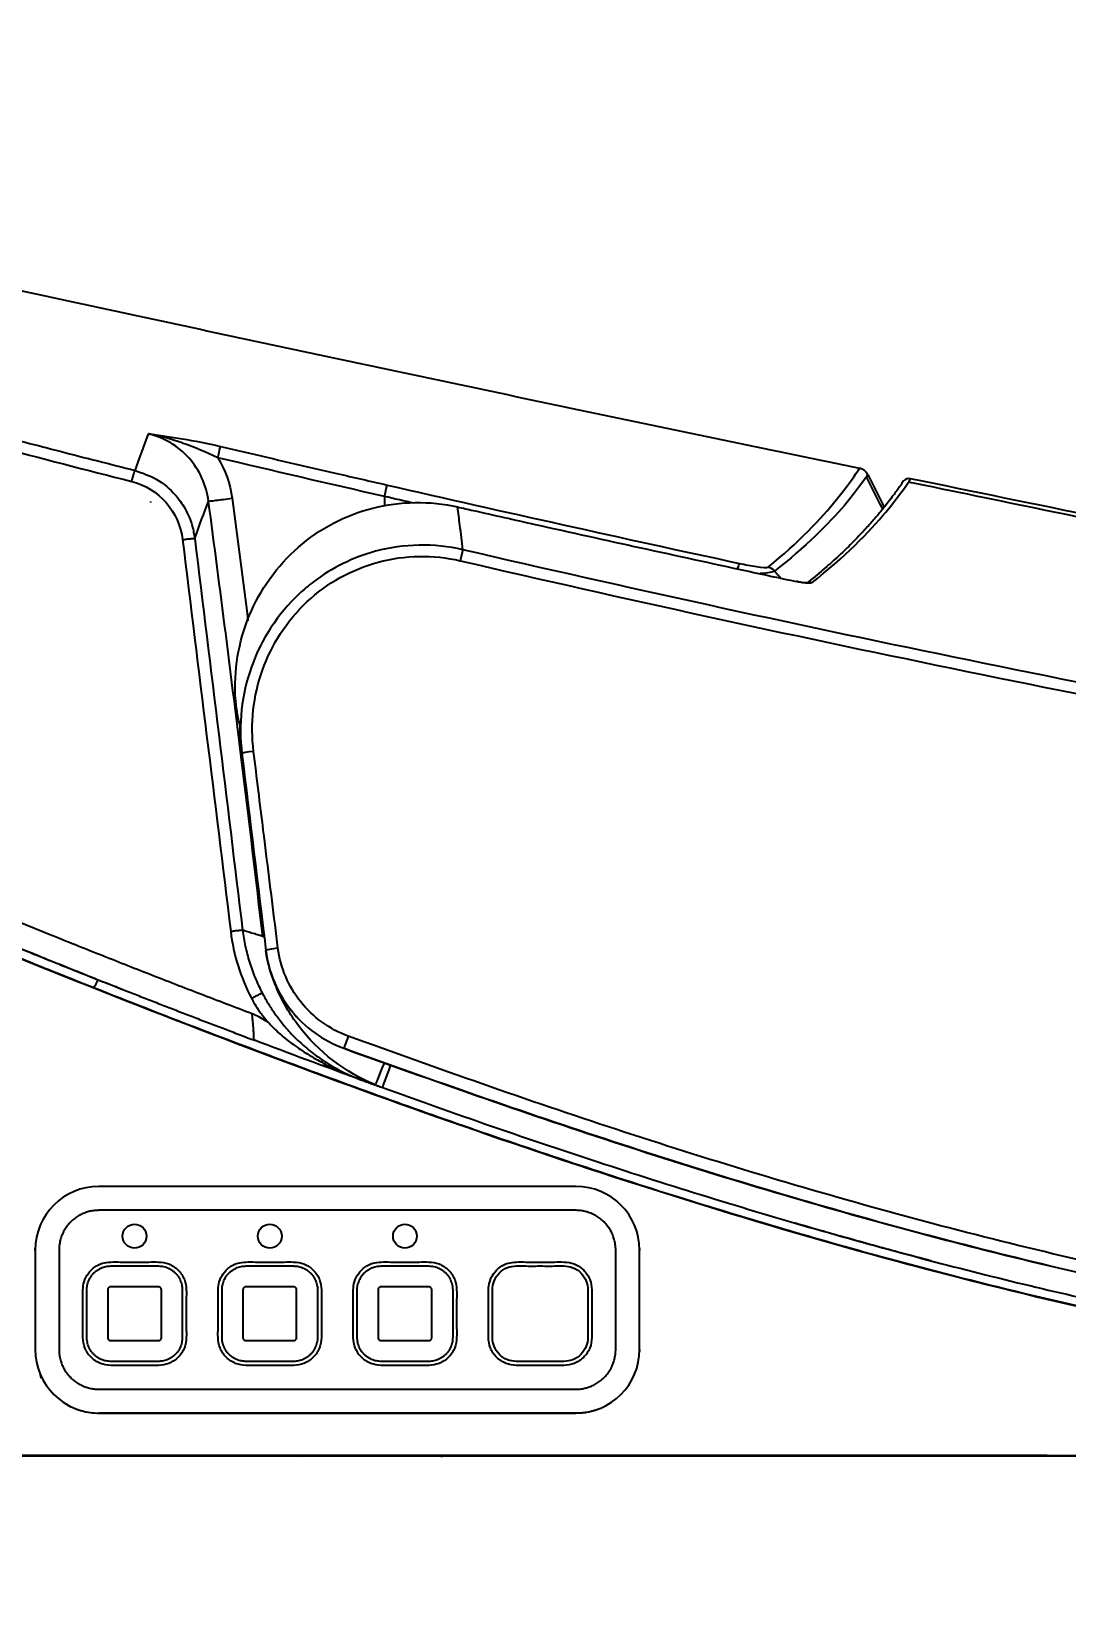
# Model space of a CAD drawing. Extents: x 3004 to 9384, y -52 to 2475.
# Drawn here: x 3495.5 to 3625.7, y 657.4 to 854 of the extents above; entities that cross this region are included whole.
import ezdxf

# ---------------------------------------------------------------- set-up
doc = ezdxf.new("R2010")
doc.units = 0
doc.header["$LTSCALE"] = 20
doc.header["$MEASUREMENT"] = 0
doc.linetypes.add('CENTER', pattern=[2, 1.25, -0.25, 0.25, -0.25])
doc.layers.get('0').update_dxf_attribs({"linetype": 'CONTINUOUS'})
doc.layers.get('DEFPOINTS').update_dxf_attribs({"linetype": 'CONTINUOUS'})
doc.layers.add('1', color=7, linetype='CONTINUOUS')
doc.styles.get("Standard").update_dxf_attribs({"font": 'NanumGothic.ttf'})
doc.dimstyles.get("Standard").update_dxf_attribs({"dimtxt": 2.7, "dimasz": 2.5, "dimexe": 1.5, "dimexo": 1.5, "dimgap": 1.5, "dimtad": 1, "dimdec": 0, "dimlfac": 10, "dimzin": 0, "dimdsep": 46, "dimtxsty": 'Standard', "dimcen": 0, "dimclrt": 2, "dimadec": 0, "dimazin": 0, "dimtfac": 1, "dimtdec": 0, "dimtmove": 0, "dimatfit": 3, "dimfxl": 0, "dimtolj": 1, "dimtzin": 0, "dimarcsym": 0})

# ---------------------------------------------------------------- blocks, each defined once
blk = doc.blocks.new('A$C48E07EFB')
at = {"layer": '1', "color": 0}
for p, q in [((187.17, 120.13), (187.19, 119.99)), ((216.6, 120.75), (216.6, 119.53)), ((197.88, 95.27), (197.88, 95.27)), ((240.68, 33.99), (180.68, 33.99)), ((172.68, 25.99), (172.68, 13.49)), ((248.68, 13.49), (248.68, 25.99)), ((180.68, 5.49), (240.68, 5.49)), ((188.42, 5.47), (188.42, 5.49)), ((193.41, 5.49), (193.41, 5.47)), ((184.33, 0.15), (184.33, 0.15)), ((184.5, 0.15), (184.5, 0.15)), ((218.92, 0.15), (218.92, 0.11)), ((223.91, 0), (223.19, 0.15))]:
    blk.add_line(p, q, dxfattribs=at)
for centre, radius, start, end in [((282.57, 122), 1, 78.3579, 154.0178), ((176.94, 61.63), 4.03, 318.9919, 335.8914), ((180.68, 25.99), 8, 90, 180), ((240.68, 25.99), 8, 360, 90), ((180.68, 13.49), 8, 180, 270), ((240.68, 13.49), 8, 270, 360)]:
    blk.add_arc(centre, radius, start, end, dxfattribs=at)
for centre, major_axis, ratio, start_param, end_param in [((195.65, 125.6), (-0.34, -1.46), 0.000458, 1.579869, 2.996766), ((216.6, 120.74), (-0.33, -1.46), 0.000513, 1.579866, 2.994216), ((226.14, 112.6), (0.34, 1.46), 0.027328, 0.154265, 1.529721), ((260.92, 110.89), (-0.32, -1.47), 0.000374, 2.114541, 2.991241), ((264.54, 110.42), (0.94, -1.17), 0.981584, 1.606087, 2.243651), ((270.13, 108.93), (-0.613, 0.79), 0.980688, 5.403761, 5.892321), ((200.17, 88.6), (-1.49, -0.18), 0.069691, 4.717934, 6.283185), ((204.27, 65.76), (2.98, 0.35), 0.008376, 3.212632, 3.454462), ((203.19, 63.83), (-1.49, -0.18), 0.085463, 4.687894, 6.283185), ((212.01, 52.77), (-0.51, -1.41), 0.007369, 4.622715, 6.283185), ((216.61, 49.54), (1.13, 2.78), 0.000965, 3.144906, 4.703356), ((217.39, 49.24), (1.02, 2.82), 0.000591, 3.141593, 4.703325), ((173.94, 10.04), (-0.474, -0.159), 0.059127, 5.777044, 6.283185)]:
    blk.add_ellipse(centre, major_axis=major_axis, ratio=ratio, start_param=start_param, end_param=end_param, dxfattribs=at)
for points, degree, knots in [([(38.78, 175.44), (38.78, 175.44), (40.17, 174.52), (45.1, 171.81), (46.25, 171.19), (48.95, 169.76), (50.5, 168.95), (55.83, 166.25), (60.23, 164.07), (68.93, 160.09), (72.18, 158.65), (79.36, 155.6), (83.3, 153.98), (92.05, 150.57), (96.85, 148.79), (106.8, 145.26), (112, 143.5), (122.77, 140.01), (128.31, 138.28), (139.42, 134.95), (145.03, 133.32), (161.94, 128.57), (173.35, 125.55), (184.82, 122.64)], 3, [0, 0, 0, 0, 0.25, 0.25, 0.3125, 0.3125, 0.375, 0.375, 0.5, 0.5, 0.5625, 0.5625, 0.625, 0.625, 0.6875, 0.6875, 0.75, 0.75, 0.8125, 0.8125, 0.875, 0.875, 1, 1, 1, 1]), ([(40.29, 175.97), (40.35, 175.93), (40.47, 175.85), (41.48, 175.23), (43.12, 174.28), (45.86, 172.75), (50.21, 170.41), (57.25, 166.83), (68.37, 161.52), (83.62, 154.95), (102.25, 148.1), (117.46, 143.02), (134, 137.93), (147.72, 133.98), (158.99, 130.88), (167.21, 128.68), (176.02, 126.37), (182.11, 124.82), (185.25, 124.02)], 3, [0, 0, 0, 0, 0.066982, 0.130716, 0.191334, 0.248966, 0.335776, 0.415755, 0.499002, 0.623838, 0.68452, 0.749311, 0.808177, 0.874762, 0.902999, 0.933262, 0.965585, 1, 1, 1, 1]), ([(199.95, 55.7), (184.15, 61.68), (162.11, 70.5), (133.71, 82.42), (103.39, 96.08), (75.78, 108.88), (63.72, 114.94), (56.67, 118.61), (53.6, 120.24), (48.91, 122.78), (37.96, 128.94), (24.64, 137.35), (18.27, 142.18), (15.33, 144.44), (14.53, 145.09), (14.52, 145.09)], 5, [0, 0, 0, 0, 0, 0, 0.250341, 0.358856, 0.460934, 0.478679, 0.481634, 0.492462, 0.516068, 0.531789, 0.594361, 0.780792, 1, 1, 1, 1, 1, 1]), ([(185.25, 124.02), (185.58, 124.96), (186.15, 126.52), (186.71, 128.02), (186.94, 128.62)], 3, [0, 0, 0, 0, 0.597709, 1, 1, 1, 1]), ([(194.48, 120.16), (194.22, 122.17), (193.36, 124.06), (190.71, 127.06), (188.88, 128.16), (186.94, 128.62)], 3, [0, 0, 0, 0, 0.5, 0.5, 1, 1, 1, 1]), ([(186.95, 128.62), (186.95, 128.62), (187.03, 128.61), (187.12, 128.6), (187.16, 128.59), (187.29, 128.57), (187.37, 128.56), (187.63, 128.53), (187.8, 128.5), (188.32, 128.43), (188.67, 128.39), (189.73, 128.23), (190.45, 128.12), (192.7, 127.75), (194.33, 127.44), (195.99, 127.05)], 3, [0, 0, 0, 0, 0.015625, 0.015625, 0.03125, 0.03125, 0.0625, 0.0625, 0.125, 0.125, 0.25, 0.25, 0.5, 0.5, 1, 1, 1, 1]), ([(195.65, 125.62), (194.18, 126.29), (192.73, 126.91), (190.58, 127.69), (189.86, 127.92), (188.78, 128.22), (188.41, 128.31), (187.87, 128.44), (187.68, 128.48), (187.41, 128.53), (187.32, 128.55), (187.18, 128.57), (187.14, 128.58), (187.04, 128.6), (186.96, 128.62), (186.95, 128.62)], 3, [0, 0, 0, 0, 0.5, 0.5, 0.75, 0.75, 0.875, 0.875, 0.9375, 0.9375, 0.96875, 0.96875, 0.984375, 0.984375, 1, 1, 1, 1]), ([(195.99, 127.05), (196.96, 126.82), (197.93, 126.59), (202.8, 125.45), (206.7, 124.54), (212.71, 123.16), (214.82, 122.67), (216.93, 122.19)], 3, [0, 0, 0, 0, 0.139559, 0.139559, 0.697798, 0.697798, 1, 1, 1, 1]), ([(185.25, 124.02), (186.16, 123.71), (188.06, 123.06), (189.82, 121.54), (190.86, 120.26), (191.42, 119.43), (191.99, 118.34), (192.49, 117), (192.66, 116), (192.75, 115.48)], 3, [0, 0, 0, 0, 0.237985, 0.498466, 0.56293, 0.646525, 0.748442, 0.867111, 1, 1, 1, 1]), ([(264.85, 111.87), (268.67, 114.94), (271.54, 118.01), (275.38, 122.7), (276.34, 124.31), (276.35, 124.31)], 3, [0, 0, 0, 0, 0.5, 0.5, 1, 1, 1, 1]), ([(184.82, 122.64), (186.49, 122.22), (188.01, 121.28), (190.27, 118.69), (191, 117.05), (191.21, 115.33)], 3, [0, 0, 0, 0, 0.5, 0.5, 1, 1, 1, 1]), ([(277.39, 123.49), (277.39, 123.49), (276.4, 121.92), (272.48, 117.35), (269.55, 114.37), (265.65, 111.38)], 3, [0, 0, 0, 0, 0.5, 0.5, 1, 1, 1, 1]), ([(281.7, 122.44), (281.7, 122.44), (281.69, 122.43), (281.66, 122.37), (281.54, 122.2), (281.3, 121.86), (280.93, 121.35), (280.43, 120.67), (279.8, 119.83), (279, 118.84), (278.03, 117.7), (276.89, 116.43), (275.55, 115.03), (274.01, 113.52), (272.24, 111.93), (270.8, 110.73), (269.96, 110.06), (269.81, 109.95)], 3, [0, 0, 0, 0, 0.008051, 0.043183, 0.097677, 0.163825, 0.234067, 0.306157, 0.379631, 0.459683, 0.540089, 0.623256, 0.709169, 0.797752, 0.88875, 0.981696, 1, 1, 1, 1]), ([(270.34, 109.9), (274.44, 113.08), (277.56, 116.3), (281.72, 121.26), (282.77, 122.98), (282.77, 122.98)], 3, [0, 0, 0, 0, 0.5, 0.5, 1, 1, 1, 1]), ([(717.2, 40.96), (701.02, 43.73), (667.22, 49.58), (616.1, 58.61), (564.12, 67.97), (512.99, 77.39), (462.7, 86.84), (413.26, 96.34), (364.67, 105.88), (321.16, 114.6), (293.86, 120.21), (282.47, 122.57)], 3, [0, 0, 0, 0, 0.111385, 0.232643, 0.352037, 0.46957, 0.585242, 0.699055, 0.811011, 0.921113, 1, 1, 1, 1]), ([(194.48, 120.16), (194.53, 120.16), (194.87, 120.2), (195.96, 120.34), (196.69, 120.43), (197.44, 120.53)], 3, [0, 0, 0, 0, 0.5, 0.5, 1, 1, 1, 1]), ([(201.29, 65.42), (200.46, 72.61), (199.6, 79.79), (198.03, 92.51), (197.34, 98.05), (195.93, 109.11), (195.21, 114.64), (194.48, 120.16)], 3, [0, 0, 0, 0, 0.393638, 0.393638, 0.696814, 0.696814, 1, 1, 1, 1]), ([(197.88, 95.27), (197.64, 98.86), (198.24, 102.45), (200.96, 109.04), (203.09, 112.03), (208.47, 116.71), (211.71, 118.42), (218.59, 120.17), (222.29, 120.23), (225.8, 119.44)], 3, [0, 0, 0, 0, 0.25, 0.25, 0.5, 0.5, 0.75, 0.75, 1, 1, 1, 1]), ([(226.47, 114.05), (226.35, 115.08), (226.22, 116.11), (225.99, 117.91), (225.89, 118.68), (225.8, 119.44)], 3, [0, 0, 0, 0, 0.569571, 0.569571, 1, 1, 1, 1]), ([(225.8, 119.44), (226.45, 119.29), (227.1, 119.14), (230.35, 118.41), (232.95, 117.82), (244.42, 115.26), (253.29, 113.31), (263.3, 111.15), (264.44, 110.9), (266.5, 110.46), (267.43, 110.26), (268.37, 110.06)], 3, [0, 0, 0, 0, 0.045883, 0.045883, 0.229413, 0.229413, 0.854591, 0.854591, 0.934463, 0.934463, 1, 1, 1, 1]), ([(226.47, 114.05), (222.84, 114.89), (219.05, 114.82), (212.67, 113.1), (210.01, 111.78), (207.69, 110.03)], 3, [0, 0, 0, 0, 0.559958, 0.559958, 1, 1, 1, 1]), ([(200.15, 88.7), (199.72, 92.16), (200.1, 95.66), (202.4, 102.14), (204.33, 105.13), (209.37, 109.85), (212.49, 111.6), (219.17, 113.4), (222.72, 113.46), (226.12, 112.67)], 3, [0, 0, 0, 0, 0.25, 0.25, 0.5, 0.5, 0.75, 0.75, 1, 1, 1, 1]), ([(261.24, 112.33), (261.97, 112.18), (262.7, 112.04), (264.07, 111.83), (264.74, 111.78), (264.85, 111.87)], 3, [0, 0, 0, 0, 0.5, 0.5, 1, 1, 1, 1]), ([(265.65, 111.38), (265.5, 111.25), (264.79, 111.13), (263.86, 111.05), (263.83, 111.04), (263.79, 111.04)], 3, [0, 0, 0, 0, 0.960983, 0.960983, 1, 1, 1, 1]), ([(207.69, 110.03), (207.06, 109.55), (206.45, 109.04), (203.18, 105.98), (201.11, 102.79), (199.26, 97.6), (198.84, 95.76), (198.44, 92.1), (198.45, 90.26), (198.68, 88.42)], 3, [0, 0, 0, 0, 0.096719, 0.096719, 0.54836, 0.54836, 0.77418, 0.77418, 1, 1, 1, 1]), ([(269.85, 109.88), (269.85, 109.88), (269.83, 109.88), (269.74, 109.87), (269.51, 109.89), (269.14, 109.93), (268.72, 110), (268.45, 110.05), (268.36, 110.08)], 3, [0, 0, 0, 0, 0.075829, 0.202889, 0.370439, 0.601829, 0.857991, 1, 1, 1, 1]), ([(270.34, 109.9), (270.33, 109.89), (270.32, 109.89), (270.26, 109.86), (270.17, 109.85), (269.93, 109.84), (269.78, 109.85), (269.43, 109.88), (269.23, 109.9), (268.81, 109.97), (268.59, 110.01), (268.37, 110.06)], 3, [0, 0, 0, 0, 0.058388, 0.058388, 0.287997, 0.287997, 0.52184, 0.52184, 0.761124, 0.761124, 1, 1, 1, 1]), ([(198.44, 91.92), (198.33, 92.33), (198.24, 92.74), (198.12, 93.41), (198.08, 93.64), (198.02, 94.03), (198, 94.18), (197.96, 94.45), (197.95, 94.55), (197.92, 94.82), (197.9, 94.97), (197.88, 95.27)], 3, [0, 0, 0, 0, 0.5, 0.5, 0.75, 0.75, 0.875, 0.875, 0.9375, 0.9375, 1, 1, 1, 1]), ([(198.65, 88.67), (198.56, 89.34), (198.51, 90.02), (198.47, 91), (198.46, 91.32), (198.46, 91.66), (198.46, 91.72), (198.45, 91.77)], 3, [0, 0, 0, 0, 0.626962, 0.626962, 0.939485, 0.939485, 1, 1, 1, 1]), ([(203.21, 63.97), (203.09, 64.95), (202.97, 65.94), (202.35, 70.89), (201.86, 74.84), (200.96, 82.1), (200.55, 85.4), (200.15, 88.7)], 3, [0, 0, 0, 0, 0.120002, 0.120002, 0.600017, 0.600017, 1, 1, 1, 1]), ([(128.89, 81.58), (143.09, 75.37), (157.35, 69.32), (171.47, 63.52), (185.66, 57.88), (200.16, 52.41), (200.16, 52.41), (200.16, 52.41), (200.16, 52.41), (200.16, 52.41)], 5, [0, 0, 0, 0, 0, 0, 0.999999, 0.999999, 0.999999, 0.999999, 1, 1, 1, 1, 1, 1]), ([(128.3, 80.53), (144.6, 73.43), (161.14, 66.49), (194.43, 53.23), (211.18, 46.91), (244.99, 35.19), (262.09, 29.77), (296.61, 20.35), (314, 16.4), (331.54, 13.37)], 3, [0, 0, 0, 0, 0.25, 0.25, 0.5, 0.5, 0.75, 0.75, 1, 1, 1, 1]), ([(331.54, 13.37), (325.82, 14.41), (314.24, 16.54), (296.79, 20.49), (276.75, 25.64), (253.74, 32.43), (228.56, 40.76), (203.01, 50), (183.77, 57.45), (170.02, 62.97), (162.17, 66.18), (154.06, 69.54), (145.69, 73.06), (137.06, 76.73), (131.25, 79.25), (128.3, 80.53)], 3, [0, 0, 0, 0, 0.081267, 0.164597, 0.250036, 0.370454, 0.49984, 0.620575, 0.750153, 0.788239, 0.82775, 0.868688, 0.911049, 0.954819, 1, 1, 1, 1]), ([(157.54, 69.36), (158.19, 69.09), (159.79, 68.43), (162.53, 67.31), (165.93, 65.93), (170.08, 64.24), (174.67, 62.37), (179.35, 60.48), (182.32, 59.3), (183.71, 58.75)], 3, [0, 0, 0, 0, 0.07437, 0.183826, 0.314407, 0.464325, 0.6598, 0.8413, 1, 1, 1, 1]), ([(198.77, 66.21), (198.87, 65.54), (199.07, 64.19), (199.6, 62.19), (200.3, 60.22), (200.91, 58.96), (201.22, 58.33)], 3, [0, 0, 0, 0, 0.24563, 0.494166, 0.745619, 1, 1, 1, 1]), ([(201.29, 65.42), (201.14, 65.47), (200.97, 65.52), (200.58, 65.65), (200.34, 65.72), (200.1, 65.79), (200.1, 65.79), (199.87, 65.86), (199.64, 65.93), (199.2, 66.06), (198.98, 66.14), (198.77, 66.21)], 3, [0, 0, 0, 0, 0.193837, 0.193837, 0.470005, 0.470005, 0.476313, 0.476313, 0.737441, 0.737441, 1, 1, 1, 1]), ([(201.7, 63.65), (202.04, 60.9), (203.15, 58.27), (206.58, 53.97), (208.88, 52.31), (211.5, 51.36)], 3, [0, 0, 0, 0, 0.5, 0.5, 1, 1, 1, 1]), ([(212.05, 52.9), (209.69, 53.76), (207.62, 55.26), (204.53, 59.12), (203.52, 61.49), (203.21, 63.97)], 3, [0, 0, 0, 0, 0.5, 0.5, 1, 1, 1, 1]), ([(199.89, 57.65), (200.06, 57.32), (200.42, 56.69), (200.93, 55.93), (201.32, 55.43), (201.55, 55.14), (201.73, 54.93), (201.89, 54.74), (202, 54.62), (202.05, 54.57)], 3, [0, 0, 0, 0, 0.290568, 0.581137, 0.726421, 0.799063, 0.871705, 0.944347, 1, 1, 1, 1]), ([(201.22, 58.33), (201.45, 57.92), (201.91, 57.07), (202.75, 55.8), (203.73, 54.48), (204.9, 53.15), (206.26, 51.82), (207.83, 50.54), (209.61, 49.33), (211.6, 48.22), (213.05, 47.64), (213.8, 47.35)], 3, [0, 0, 0, 0, 0.081595, 0.170568, 0.266919, 0.370648, 0.481757, 0.600247, 0.726117, 0.859367, 1, 1, 1, 1]), ([(215.47, 46.76), (211.65, 48.32), (208.3, 50.91), (204.71, 55.63), (203.77, 57.25), (203.03, 58.95)], 3, [0, 0, 0, 0, 0.688546, 0.688546, 1, 1, 1, 1]), ([(200.16, 52.41), (200.17, 52.41), (200.18, 52.42), (200.18, 52.72), (200.17, 53.13), (200.14, 53.67), (200.09, 54.29), (200.03, 54.98), (199.98, 55.48), (199.95, 55.7)], 3, [0, 0, 0, 0, 0.09453, 0.214371, 0.357174, 0.500117, 0.678815, 0.857502, 1, 1, 1, 1]), ([(202.05, 54.56), (201.95, 54.63), (201.29, 55.08), (200.58, 55.46), (199.95, 55.7)], 3, [0, 0, 0, 0, 0.156784, 1, 1, 1, 1]), ([(202.05, 54.56), (202.06, 54.55), (202.2, 54.4), (202.59, 53.99), (203.24, 53.35), (204.35, 52.41), (205.82, 51.33), (207.68, 50.16), (210.24, 48.77), (212.26, 47.91), (213.63, 47.41)], 3, [0, 0, 0, 0, 0.004304, 0.044132, 0.123787, 0.203443, 0.362754, 0.522066, 0.681377, 1, 1, 1, 1]), ([(346.53, 15.17), (335.81, 16.77), (325.13, 18.62), (302.85, 23.26), (291.24, 26.1), (268.17, 32.43), (256.74, 35.9), (234.02, 43.32), (222.75, 47.3), (211.5, 51.36)], 3, [0, 0, 0, 0, 0.232147, 0.232147, 0.488098, 0.488098, 0.744049, 0.744049, 1, 1, 1, 1]), ([(211.5, 51.36), (222.74, 47.31), (234, 43.32), (256.71, 35.91), (268.14, 32.44), (291.19, 26.12), (302.79, 23.28), (326.14, 18.41), (337.91, 16.4), (349.74, 14.7)], 3, [0, 0, 0, 0, 0.25, 0.25, 0.5, 0.5, 0.75, 0.75, 1, 1, 1, 1]), ([(350, 16.24), (338.22, 17.94), (326.45, 19.95), (303.14, 24.81), (291.57, 27.64), (268.55, 33.96), (257.15, 37.43), (234.49, 44.84), (223.26, 48.84), (212.05, 52.9)], 3, [0, 0, 0, 0, 0.25, 0.25, 0.5, 0.5, 0.75, 0.75, 1, 1, 1, 1]), ([(212.64, 47.77), (212.62, 47.78), (212.59, 47.79), (212.53, 47.82), (212.48, 47.85), (212.45, 47.86), (212.44, 47.86)], 3, [0, 0, 0, 0, 0.33088, 0.655306, 0.974355, 1, 1, 1, 1]), ([(213.47, 47.47), (218.45, 45.68), (228.11, 42.21), (242.45, 37.37), (256.34, 32.92), (269.95, 28.85), (283.2, 25.16), (296.03, 21.89), (308.38, 19.03), (320.21, 16.56), (327.94, 15.18), (331.71, 14.5)], 3, [0, 0, 0, 0, 0.129291, 0.250486, 0.369342, 0.485115, 0.597168, 0.704985, 0.808186, 0.906544, 1, 1, 1, 1]), ([(213.63, 47.41), (213.64, 47.4), (213.66, 47.4), (213.68, 47.39), (213.68, 47.39)], 3, [0, 0, 0, 0, 0.839277, 1, 1, 1, 1]), ([(213.68, 47.39), (213.69, 47.39), (213.72, 47.38), (213.75, 47.36), (213.78, 47.35), (213.8, 47.35)], 3, [0, 0, 0, 0, 0.287876, 0.643938, 1, 1, 1, 1]), ([(213.8, 47.35), (213.98, 47.28), (214.16, 47.22), (214.57, 47.07), (214.8, 46.98), (215.26, 46.82), (215.49, 46.73), (215.94, 46.57), (216.16, 46.49), (216.37, 46.41)], 3, [0, 0, 0, 0, 0.214898, 0.214898, 0.477547, 0.477547, 0.740195, 0.740195, 1, 1, 1, 1]), ([(285.4, 24.61), (285.4, 24.61), (284.44, 24.86), (281.2, 25.73), (279, 26.33), (274.6, 27.55), (272.39, 28.17), (269.2, 29.09), (268.22, 29.38), (268.22, 29.38)], 3, [0, 0, 0, 0, 0.25, 0.25, 0.5, 0.5, 0.75, 0.75, 1, 1, 1, 1]), ([(182.18, 24.49), (181.83, 24.47), (181.11, 24.39), (180.1, 23.88), (179.29, 23.07), (178.78, 22.06), (178.65, 20.93), (178.69, 19.79), (178.68, 18.59), (178.68, 17.39), (178.69, 16.19), (178.64, 14.95), (178.84, 13.63), (179.64, 12.45), (180.82, 11.65), (182.15, 11.45), (183.38, 11.5), (184.58, 11.49), (185.78, 11.49), (186.98, 11.5), (188.22, 11.45), (189.54, 11.65), (190.72, 12.45), (191.52, 13.63), (191.72, 14.95), (191.67, 16.19), (191.68, 17.39), (191.68, 18.59), (191.67, 19.79), (191.72, 21.02), (191.52, 22.35), (190.72, 23.53), (189.54, 24.33), (188.22, 24.53), (186.98, 24.48), (185.78, 24.49), (184.58, 24.49), (183.38, 24.48), (182.58, 24.51), (182.18, 24.49)], 3, [0, 0, 0, 0, 0.022674, 0.047132, 0.072249, 0.096707, 0.119381, 0.145547, 0.171712, 0.197877, 0.224043, 0.250208, 0.278806, 0.30976, 0.340714, 0.369312, 0.395477, 0.421643, 0.447808, 0.473973, 0.500139, 0.528737, 0.559691, 0.590645, 0.619243, 0.645408, 0.671573, 0.697739, 0.723904, 0.750069, 0.778667, 0.809621, 0.840575, 0.869173, 0.895339, 0.921504, 0.947669, 0.973835, 1, 1, 1, 1]), ([(199.18, 24.49), (198.83, 24.47), (198.11, 24.39), (197.1, 23.88), (196.29, 23.07), (195.78, 22.06), (195.65, 20.93), (195.69, 19.79), (195.68, 18.59), (195.68, 17.39), (195.69, 16.19), (195.64, 14.95), (195.84, 13.63), (196.64, 12.45), (197.82, 11.65), (199.15, 11.45), (200.38, 11.5), (201.58, 11.49), (202.78, 11.49), (203.98, 11.5), (205.22, 11.45), (206.54, 11.65), (207.72, 12.45), (208.52, 13.63), (208.72, 14.95), (208.67, 16.19), (208.68, 17.39), (208.68, 18.59), (208.67, 19.79), (208.72, 21.02), (208.52, 22.35), (207.72, 23.53), (206.54, 24.33), (205.22, 24.53), (203.98, 24.48), (202.78, 24.49), (201.58, 24.49), (200.38, 24.48), (199.58, 24.51), (199.18, 24.49)], 3, [0, 0, 0, 0, 0.022674, 0.047132, 0.072249, 0.096707, 0.119381, 0.145547, 0.171712, 0.197877, 0.224043, 0.250208, 0.278806, 0.30976, 0.340714, 0.369312, 0.395477, 0.421643, 0.447808, 0.473973, 0.500139, 0.528737, 0.559691, 0.590645, 0.619243, 0.645408, 0.671573, 0.697739, 0.723904, 0.750069, 0.778667, 0.809621, 0.840575, 0.869173, 0.895339, 0.921504, 0.947669, 0.973835, 1, 1, 1, 1]), ([(216.18, 24.49), (215.83, 24.47), (215.11, 24.39), (214.1, 23.88), (213.29, 23.07), (212.78, 22.06), (212.65, 20.93), (212.69, 19.79), (212.68, 18.59), (212.68, 17.39), (212.69, 16.19), (212.64, 14.95), (212.84, 13.63), (213.64, 12.45), (214.82, 11.65), (216.15, 11.45), (217.38, 11.5), (218.58, 11.49), (219.78, 11.49), (220.98, 11.5), (222.22, 11.45), (223.54, 11.65), (224.72, 12.45), (225.52, 13.63), (225.72, 14.95), (225.67, 16.19), (225.68, 17.39), (225.68, 18.59), (225.67, 19.79), (225.72, 21.02), (225.52, 22.35), (224.72, 23.53), (223.54, 24.33), (222.22, 24.53), (220.98, 24.48), (219.78, 24.49), (218.58, 24.49), (217.38, 24.48), (216.58, 24.51), (216.18, 24.49)], 3, [0, 0, 0, 0, 0.022674, 0.047132, 0.072249, 0.096707, 0.119381, 0.145547, 0.171712, 0.197877, 0.224043, 0.250208, 0.278806, 0.30976, 0.340714, 0.369312, 0.395477, 0.421643, 0.447808, 0.473973, 0.500139, 0.528737, 0.559691, 0.590645, 0.619243, 0.645408, 0.671573, 0.697739, 0.723904, 0.750069, 0.778667, 0.809621, 0.840575, 0.869173, 0.895339, 0.921504, 0.947669, 0.973835, 1, 1, 1, 1]), ([(233.18, 24.49), (232.83, 24.47), (232.11, 24.39), (231.1, 23.88), (230.29, 23.07), (229.78, 22.06), (229.65, 20.93), (229.69, 19.79), (229.68, 18.59), (229.68, 17.39), (229.69, 16.19), (229.64, 14.95), (229.84, 13.63), (230.64, 12.45), (231.82, 11.65), (233.15, 11.45), (234.38, 11.5), (235.58, 11.49), (236.78, 11.49), (237.98, 11.5), (239.22, 11.45), (240.54, 11.65), (241.72, 12.45), (242.52, 13.63), (242.72, 14.95), (242.67, 16.19), (242.68, 17.39), (242.68, 18.59), (242.67, 19.79), (242.72, 21.02), (242.52, 22.35), (241.72, 23.53), (240.54, 24.33), (239.22, 24.53), (237.98, 24.48), (236.78, 24.49), (235.58, 24.49), (234.38, 24.48), (233.58, 24.51), (233.18, 24.49)], 3, [0, 0, 0, 0, 0.022674, 0.047132, 0.072249, 0.096707, 0.119381, 0.145547, 0.171712, 0.197877, 0.224043, 0.250208, 0.278806, 0.30976, 0.340714, 0.369312, 0.395477, 0.421643, 0.447808, 0.473973, 0.500139, 0.528737, 0.559691, 0.590645, 0.619243, 0.645408, 0.671573, 0.697739, 0.723904, 0.750069, 0.778667, 0.809621, 0.840575, 0.869173, 0.895339, 0.921504, 0.947669, 0.973835, 1, 1, 1, 1]), ([(233.18, 23.99), (232.8, 23.97), (232.02, 23.85), (231, 23.17), (230.32, 22.15), (230.14, 20.96), (230.19, 19.79), (230.18, 18.59), (230.18, 17.39), (230.19, 16.19), (230.14, 15.02), (230.32, 13.83), (231, 12.81), (232.02, 12.13), (233.21, 11.95), (234.38, 12), (235.58, 11.99), (236.78, 11.99), (237.98, 12), (239.15, 11.95), (240.34, 12.13), (241.36, 12.81), (242.04, 13.83), (242.22, 15.02), (242.17, 16.19), (242.18, 17.39), (242.18, 18.59), (242.17, 19.79), (242.22, 20.96), (242.04, 22.15), (241.36, 23.17), (240.34, 23.85), (239.15, 24.03), (237.98, 23.98), (236.78, 23.99), (235.58, 23.99), (234.38, 23.98), (233.58, 24.01), (233.18, 23.99)], 3, [0, 0, 0, 0, 0.02631, 0.054789, 0.083267, 0.109577, 0.137662, 0.165746, 0.193831, 0.221915, 0.25, 0.27631, 0.304789, 0.333267, 0.359577, 0.387662, 0.415746, 0.443831, 0.471915, 0.5, 0.52631, 0.554789, 0.583267, 0.609577, 0.637662, 0.665746, 0.693831, 0.721915, 0.75, 0.77631, 0.804789, 0.833267, 0.859577, 0.887662, 0.915746, 0.943831, 0.971915, 1, 1, 1, 1]), ([(185.18, 21.36), (184.93, 21.36), (184.68, 21.36), (184.18, 21.36), (183.93, 21.36), (183.43, 21.36), (183.2, 21.36), (182.66, 21.36), (182.36, 21.37), (182.19, 21.36), (182.16, 21.36), (182.13, 21.36), (182.12, 21.36), (182.09, 21.35), (182.06, 21.35), (182.02, 21.33), (182, 21.32), (181.95, 21.29), (181.93, 21.27), (181.9, 21.24), (181.88, 21.22), (181.85, 21.18), (181.84, 21.16), (181.82, 21.11), (181.82, 21.07), (181.81, 21.05), (181.81, 21.07), (181.8, 20.84), (181.8, 20.52), (181.8, 19.96), (181.8, 19.73), (181.8, 19), (181.8, 18.49), (181.8, 17.74), (181.8, 17.49), (181.8, 16.99), (181.8, 16.73), (181.8, 16.24), (181.8, 16.01), (181.8, 15.47), (181.8, 15.17), (181.8, 15), (181.81, 14.97), (181.81, 14.94), (181.81, 14.93), (181.82, 14.9), (181.82, 14.87), (181.84, 14.83), (181.85, 14.8), (181.88, 14.76), (181.9, 14.74), (181.93, 14.71), (181.95, 14.69), (181.99, 14.66), (182.01, 14.65), (182.06, 14.63), (182.1, 14.63), (182.12, 14.62), (182.1, 14.61), (182.33, 14.61), (182.65, 14.61), (183.21, 14.61), (183.44, 14.61), (183.92, 14.61), (184.18, 14.61), (184.56, 14.61), (184.68, 14.61), (184.93, 14.61), (185.05, 14.61), (185.18, 14.61)], 3, [0, 0, 0, 0, 0.035006, 0.035006, 0.070013, 0.070013, 0.105019, 0.105019, 0.140025, 0.140025, 0.153221, 0.153221, 0.166417, 0.166417, 0.192809, 0.192809, 0.221404, 0.221404, 0.25, 0.25, 0.277494, 0.277494, 0.304987, 0.304987, 0.332481, 0.332481, 0.359975, 0.359975, 0.394981, 0.394981, 0.429987, 0.429987, 0.5, 0.5, 0.535006, 0.535006, 0.570013, 0.570013, 0.605019, 0.605019, 0.640025, 0.640025, 0.653221, 0.653221, 0.666417, 0.666417, 0.692809, 0.692809, 0.721404, 0.721404, 0.75, 0.75, 0.777494, 0.777494, 0.804987, 0.804987, 0.832481, 0.832481, 0.859975, 0.859975, 0.894981, 0.894981, 0.929987, 0.929987, 0.964994, 0.964994, 0.982497, 0.982497, 1, 1, 1, 1]), ([(185.18, 14.61), (185.31, 14.61), (185.43, 14.61), (185.93, 14.61), (186.29, 14.61), (187.19, 14.61), (187.77, 14.61), (188.14, 14.61), (188.19, 14.61), (188.24, 14.62), (188.25, 14.62), (188.27, 14.62), (188.29, 14.63), (188.34, 14.65), (188.37, 14.66), (188.41, 14.69), (188.43, 14.71), (188.46, 14.74), (188.48, 14.76), (188.51, 14.8), (188.52, 14.82), (188.54, 14.87), (188.54, 14.91), (188.55, 14.93), (188.56, 14.91), (188.56, 15.14), (188.56, 15.46), (188.56, 16.02), (188.56, 16.25), (188.56, 16.98), (188.56, 17.49), (188.56, 18.24), (188.56, 18.49), (188.56, 18.99), (188.56, 19.24), (188.56, 19.73), (188.56, 19.97), (188.56, 20.51), (188.56, 20.8), (188.56, 20.98), (188.56, 21.01), (188.55, 21.04), (188.55, 21.05), (188.54, 21.08), (188.54, 21.11), (188.52, 21.15), (188.51, 21.17), (188.48, 21.22), (188.46, 21.24), (188.43, 21.27), (188.41, 21.29), (188.37, 21.32), (188.35, 21.33), (188.3, 21.35), (188.26, 21.35), (188.24, 21.36), (188.26, 21.36), (188.03, 21.37), (187.71, 21.37), (187.15, 21.36), (186.92, 21.36), (186.19, 21.36), (185.68, 21.36), (185.18, 21.36)], 3, [0, 0, 0, 0, 0.017503, 0.017503, 0.070013, 0.070013, 0.140025, 0.140025, 0.153221, 0.153221, 0.166417, 0.166417, 0.192809, 0.192809, 0.221404, 0.221404, 0.25, 0.25, 0.277494, 0.277494, 0.304987, 0.304987, 0.332481, 0.332481, 0.359975, 0.359975, 0.394981, 0.394981, 0.429987, 0.429987, 0.5, 0.5, 0.535006, 0.535006, 0.570013, 0.570013, 0.605019, 0.605019, 0.640025, 0.640025, 0.653221, 0.653221, 0.666417, 0.666417, 0.692809, 0.692809, 0.721404, 0.721404, 0.75, 0.75, 0.777494, 0.777494, 0.804987, 0.804987, 0.832481, 0.832481, 0.859975, 0.859975, 0.894981, 0.894981, 0.929987, 0.929987, 1, 1, 1, 1]), ([(202.18, 21.36), (201.93, 21.36), (201.68, 21.36), (201.18, 21.36), (200.93, 21.36), (200.43, 21.36), (200.2, 21.36), (199.66, 21.36), (199.36, 21.37), (199.19, 21.36), (199.16, 21.36), (199.13, 21.36), (199.12, 21.36), (199.09, 21.35), (199.06, 21.35), (199.02, 21.33), (199, 21.32), (198.95, 21.29), (198.93, 21.27), (198.9, 21.24), (198.88, 21.22), (198.85, 21.18), (198.84, 21.16), (198.82, 21.11), (198.82, 21.07), (198.81, 21.05), (198.81, 21.07), (198.8, 20.84), (198.8, 20.52), (198.8, 19.96), (198.8, 19.73), (198.8, 19), (198.8, 18.49), (198.8, 17.74), (198.8, 17.49), (198.8, 16.99), (198.8, 16.73), (198.8, 16.24), (198.8, 16.01), (198.8, 15.47), (198.8, 15.17), (198.8, 15), (198.81, 14.97), (198.81, 14.94), (198.81, 14.93), (198.82, 14.9), (198.82, 14.87), (198.84, 14.83), (198.85, 14.8), (198.88, 14.76), (198.9, 14.74), (198.93, 14.71), (198.95, 14.69), (198.99, 14.66), (199.01, 14.65), (199.06, 14.63), (199.1, 14.63), (199.12, 14.62), (199.1, 14.61), (199.33, 14.61), (199.65, 14.61), (200.21, 14.61), (200.44, 14.61), (200.92, 14.61), (201.18, 14.61), (201.56, 14.61), (201.68, 14.61), (201.93, 14.61), (202.05, 14.61), (202.18, 14.61)], 3, [0, 0, 0, 0, 0.035006, 0.035006, 0.070013, 0.070013, 0.105019, 0.105019, 0.140025, 0.140025, 0.153221, 0.153221, 0.166417, 0.166417, 0.192809, 0.192809, 0.221404, 0.221404, 0.25, 0.25, 0.277494, 0.277494, 0.304987, 0.304987, 0.332481, 0.332481, 0.359975, 0.359975, 0.394981, 0.394981, 0.429987, 0.429987, 0.5, 0.5, 0.535006, 0.535006, 0.570013, 0.570013, 0.605019, 0.605019, 0.640025, 0.640025, 0.653221, 0.653221, 0.666417, 0.666417, 0.692809, 0.692809, 0.721404, 0.721404, 0.75, 0.75, 0.777494, 0.777494, 0.804987, 0.804987, 0.832481, 0.832481, 0.859975, 0.859975, 0.894981, 0.894981, 0.929987, 0.929987, 0.964994, 0.964994, 0.982497, 0.982497, 1, 1, 1, 1]), ([(202.18, 14.61), (202.31, 14.61), (202.43, 14.61), (202.93, 14.61), (203.29, 14.61), (204.19, 14.61), (204.77, 14.61), (205.14, 14.61), (205.19, 14.61), (205.24, 14.62), (205.25, 14.62), (205.27, 14.62), (205.29, 14.63), (205.34, 14.65), (205.37, 14.66), (205.41, 14.69), (205.43, 14.71), (205.46, 14.74), (205.48, 14.76), (205.51, 14.8), (205.52, 14.82), (205.54, 14.87), (205.54, 14.91), (205.55, 14.93), (205.56, 14.91), (205.56, 15.14), (205.56, 15.46), (205.56, 16.02), (205.56, 16.25), (205.56, 16.98), (205.56, 17.49), (205.56, 18.24), (205.56, 18.49), (205.56, 18.99), (205.56, 19.24), (205.56, 19.73), (205.56, 19.97), (205.56, 20.51), (205.56, 20.8), (205.56, 20.98), (205.56, 21.01), (205.55, 21.04), (205.55, 21.05), (205.54, 21.08), (205.54, 21.11), (205.52, 21.15), (205.51, 21.17), (205.48, 21.22), (205.46, 21.24), (205.43, 21.27), (205.41, 21.29), (205.37, 21.32), (205.35, 21.33), (205.3, 21.35), (205.26, 21.35), (205.24, 21.36), (205.26, 21.36), (205.03, 21.37), (204.71, 21.37), (204.15, 21.36), (203.92, 21.36), (203.19, 21.36), (202.68, 21.36), (202.18, 21.36)], 3, [0, 0, 0, 0, 0.017503, 0.017503, 0.070013, 0.070013, 0.140025, 0.140025, 0.153221, 0.153221, 0.166417, 0.166417, 0.192809, 0.192809, 0.221404, 0.221404, 0.25, 0.25, 0.277494, 0.277494, 0.304987, 0.304987, 0.332481, 0.332481, 0.359975, 0.359975, 0.394981, 0.394981, 0.429987, 0.429987, 0.5, 0.5, 0.535006, 0.535006, 0.570013, 0.570013, 0.605019, 0.605019, 0.640025, 0.640025, 0.653221, 0.653221, 0.666417, 0.666417, 0.692809, 0.692809, 0.721404, 0.721404, 0.75, 0.75, 0.777494, 0.777494, 0.804987, 0.804987, 0.832481, 0.832481, 0.859975, 0.859975, 0.894981, 0.894981, 0.929987, 0.929987, 1, 1, 1, 1]), ([(219.18, 21.36), (218.93, 21.36), (218.68, 21.36), (218.18, 21.36), (217.93, 21.36), (217.43, 21.36), (217.2, 21.36), (216.66, 21.36), (216.36, 21.37), (216.19, 21.36), (216.16, 21.36), (216.13, 21.36), (216.12, 21.36), (216.09, 21.35), (216.06, 21.35), (216.02, 21.33), (216, 21.32), (215.95, 21.29), (215.93, 21.27), (215.9, 21.24), (215.88, 21.22), (215.85, 21.18), (215.84, 21.16), (215.82, 21.11), (215.82, 21.07), (215.81, 21.05), (215.81, 21.07), (215.8, 20.84), (215.8, 20.52), (215.8, 19.96), (215.8, 19.73), (215.8, 19), (215.8, 18.49), (215.8, 17.74), (215.8, 17.49), (215.8, 16.99), (215.8, 16.73), (215.8, 16.24), (215.8, 16.01), (215.8, 15.47), (215.8, 15.17), (215.8, 15), (215.81, 14.97), (215.81, 14.94), (215.81, 14.93), (215.82, 14.9), (215.82, 14.87), (215.84, 14.83), (215.85, 14.8), (215.88, 14.76), (215.9, 14.74), (215.93, 14.71), (215.95, 14.69), (215.99, 14.66), (216.01, 14.65), (216.06, 14.63), (216.1, 14.63), (216.12, 14.62), (216.1, 14.61), (216.33, 14.61), (216.65, 14.61), (217.21, 14.61), (217.44, 14.61), (217.92, 14.61), (218.18, 14.61), (218.56, 14.61), (218.68, 14.61), (218.93, 14.61), (219.05, 14.61), (219.18, 14.61)], 3, [0, 0, 0, 0, 0.035006, 0.035006, 0.070013, 0.070013, 0.105019, 0.105019, 0.140025, 0.140025, 0.153221, 0.153221, 0.166417, 0.166417, 0.192809, 0.192809, 0.221404, 0.221404, 0.25, 0.25, 0.277494, 0.277494, 0.304987, 0.304987, 0.332481, 0.332481, 0.359975, 0.359975, 0.394981, 0.394981, 0.429987, 0.429987, 0.5, 0.5, 0.535006, 0.535006, 0.570013, 0.570013, 0.605019, 0.605019, 0.640025, 0.640025, 0.653221, 0.653221, 0.666417, 0.666417, 0.692809, 0.692809, 0.721404, 0.721404, 0.75, 0.75, 0.777494, 0.777494, 0.804987, 0.804987, 0.832481, 0.832481, 0.859975, 0.859975, 0.894981, 0.894981, 0.929987, 0.929987, 0.964994, 0.964994, 0.982497, 0.982497, 1, 1, 1, 1]), ([(219.18, 14.61), (219.31, 14.61), (219.43, 14.61), (219.93, 14.61), (220.29, 14.61), (221.19, 14.61), (221.77, 14.61), (222.14, 14.61), (222.19, 14.61), (222.24, 14.62), (222.25, 14.62), (222.27, 14.62), (222.29, 14.63), (222.34, 14.65), (222.37, 14.66), (222.41, 14.69), (222.43, 14.71), (222.46, 14.74), (222.48, 14.76), (222.51, 14.8), (222.52, 14.82), (222.54, 14.87), (222.54, 14.91), (222.55, 14.93), (222.56, 14.91), (222.56, 15.14), (222.56, 15.46), (222.56, 16.02), (222.56, 16.25), (222.56, 16.98), (222.56, 17.49), (222.56, 18.24), (222.56, 18.49), (222.56, 18.99), (222.56, 19.24), (222.56, 19.73), (222.56, 19.97), (222.56, 20.51), (222.56, 20.8), (222.56, 20.98), (222.56, 21.01), (222.55, 21.04), (222.55, 21.05), (222.54, 21.08), (222.54, 21.11), (222.52, 21.15), (222.51, 21.17), (222.48, 21.22), (222.46, 21.24), (222.43, 21.27), (222.41, 21.29), (222.37, 21.32), (222.35, 21.33), (222.3, 21.35), (222.26, 21.35), (222.24, 21.36), (222.26, 21.36), (222.03, 21.37), (221.71, 21.37), (221.15, 21.36), (220.92, 21.36), (220.19, 21.36), (219.68, 21.36), (219.18, 21.36)], 3, [0, 0, 0, 0, 0.017503, 0.017503, 0.070013, 0.070013, 0.140025, 0.140025, 0.153221, 0.153221, 0.166417, 0.166417, 0.192809, 0.192809, 0.221404, 0.221404, 0.25, 0.25, 0.277494, 0.277494, 0.304987, 0.304987, 0.332481, 0.332481, 0.359975, 0.359975, 0.394981, 0.394981, 0.429987, 0.429987, 0.5, 0.5, 0.535006, 0.535006, 0.570013, 0.570013, 0.605019, 0.605019, 0.640025, 0.640025, 0.653221, 0.653221, 0.666417, 0.666417, 0.692809, 0.692809, 0.721404, 0.721404, 0.75, 0.75, 0.777494, 0.777494, 0.804987, 0.804987, 0.832481, 0.832481, 0.859975, 0.859975, 0.894981, 0.894981, 0.929987, 0.929987, 1, 1, 1, 1]), ([(173.46, 9.89), (173.46, 9.89), (173.46, 9.89), (173.42, 10.02), (173.38, 10.15), (173.34, 10.29)], 3, [0, 0, 0, 0, 0.000144, 0.000144, 1, 1, 1, 1]), ([(180.68, 5.45), (180.33, 5.46), (179.63, 5.49), (178.6, 5.7), (177.66, 6.02), (177.06, 6.31), (176.79, 6.46)], 3, [0, 0, 0, 0, 0.257897, 0.514614, 0.774644, 1, 1, 1, 1]), ([(180.68, 5.45), (180.33, 5.46), (179.63, 5.49), (178.6, 5.7), (177.66, 6.02), (177.06, 6.31), (176.79, 6.46)], 3, [0, 0, 0, 0, 0.257897, 0.514614, 0.774644, 1, 1, 1, 1]), ([(243.24, 5.87), (242.91, 5.76), (242.07, 5.53), (241.19, 5.48), (240.67, 5.45)], 3, [0, 0, 0, 0, 0.401557, 1, 1, 1, 1]), ([(243.24, 5.87), (242.91, 5.76), (242.07, 5.53), (241.19, 5.48), (240.67, 5.45)], 3, [0, 0, 0, 0, 0.401557, 1, 1, 1, 1]), ([(243.11, 5.85), (242.82, 5.75), (242.02, 5.55), (241.2, 5.5), (240.67, 5.47)], 3, [0, 0, 0, 0, 0.366608, 1, 1, 1, 1]), ([(42.48, 0.12), (46.74, 0.12), (51.48, 0.12), (61.81, 0.12), (67.37, 0.12), (84.79, 0.12), (97.24, 0.12), (122.36, 0.13), (135.07, 0.13), (160.51, 0.13), (173.25, 0.13), (198.72, 0.13), (211.46, 0.13), (236.94, 0.13), (249.67, 0.13), (287.88, 0.13), (313.36, 0.13), (338.82, 0.13)], 3, [0, 0, 0, 0, 0.0625, 0.0625, 0.125, 0.125, 0.25, 0.25, 0.375, 0.375, 0.5, 0.5, 0.625, 0.625, 0.75, 0.75, 1, 1, 1, 1]), ([(299.95, 0.15), (291.93, 0.15), (274.83, 0.15), (249.38, 0.15), (226.11, 0.15), (211.92, 0.15), (206.09, 0.15)], 3, [0, 0, 0, 0, 0.256446, 0.546466, 0.813486, 1, 1, 1, 1])]:
    blk.add_open_spline(points, degree=degree, knots=knots, dxfattribs=at)
for points, degree in [([(40.29, 175.97), (152.34, 149.93), (276.35, 124.31)], 2), ([(40.29, 175.97), (152.34, 149.93), (276.35, 124.31)], 2), ([(40.29, 175.97), (152.34, 149.93), (276.35, 124.31)], 2), ([(195.65, 125.62), (196.59, 124.06), (197.2, 122.34), (197.44, 120.53)], 3), ([(216.6, 120.75), (209.61, 122.35), (202.63, 123.97), (195.65, 125.62)], 3), ([(277.39, 123.49), (277.19, 123.91), (276.79, 124.22), (276.35, 124.31)], 3), ([(216.93, 122.19), (231.68, 118.81), (246.45, 115.53), (261.24, 112.33)], 3), ([(279.26, 119.21), (278.57, 120.54), (277.89, 121.88), (277.23, 123.23)], 3), ([(277.39, 123.49), (278.04, 122.16), (278.71, 120.83), (279.39, 119.5)], 3), ([(719.12, 40.69), (485.11, 81.29), (282.77, 122.98)], 2), ([(192.75, 115.48), (193.32, 117.05), (193.91, 118.65), (194.48, 120.16)], 3), ([(197.44, 120.53), (198.12, 115.39), (198.79, 110.26), (199.44, 105.12)], 3), ([(220.35, 119.9), (219.1, 120.18), (217.85, 120.47), (216.6, 120.75)], 3), ([(191.21, 115.33), (193.24, 98.9), (195.25, 82.47), (197.27, 66.04)], 3), ([(192.75, 115.48), (194.75, 99.06), (196.76, 82.63), (198.77, 66.21)], 3), ([(350.22, 88.51), (308.79, 96.09), (267.51, 104.52), (226.47, 114.05)], 3), ([(226.12, 112.67), (267.19, 103.13), (308.54, 94.69), (350, 87.11)], 3), ([(265.65, 111.38), (265.92, 111.07), (266.2, 110.75), (266.47, 110.44)], 3), ([(198.45, 91.77), (198.45, 91.82), (198.44, 91.87), (198.44, 91.92)], 3), ([(198.65, 88.67), (198.66, 88.58), (198.67, 88.5), (198.68, 88.42)], 3), ([(198.68, 88.42), (199.69, 80.16), (200.7, 71.9), (201.7, 63.65)], 3), ([(197.27, 66.04), (197.63, 63.09), (198.5, 60.28), (199.89, 57.65)], 3), ([(205.91, 54.94), (203.58, 57.3), (202.11, 60.37), (201.7, 63.65)], 3), ([(183.71, 58.75), (183.94, 58.66)], 1), ([(213.47, 47.47), (209.02, 49.08), (204.58, 50.73), (200.16, 52.41)], 3), ([(186.68, 27.74), (186.68, 28.13), (186.36, 28.91), (185.18, 29.4), (184, 28.91), (183.52, 27.74), (184, 26.56), (185.18, 26.08), (186.36, 26.56), (186.68, 27.35), (186.68, 27.74)], 3), ([(203.68, 27.74), (203.68, 28.13), (203.36, 28.91), (202.18, 29.4), (201, 28.91), (200.52, 27.74), (201, 26.56), (202.18, 26.08), (203.36, 26.56), (203.68, 27.35), (203.68, 27.74)], 3), ([(220.68, 27.74), (220.68, 28.13), (220.36, 28.91), (219.18, 29.4), (218, 28.91), (217.52, 27.74), (218, 26.56), (219.18, 26.08), (220.36, 26.56), (220.68, 27.35), (220.68, 27.74)], 3), ([(172.68, 25.95), (172.69, 26.09), (172.69, 26.22), (172.7, 26.36)], 3), ([(172.68, 25.95), (172.69, 26.09), (172.69, 26.22), (172.7, 26.36)], 3), ([(172.68, 25.97), (172.68, 26.04), (172.69, 26.11), (172.69, 26.17)], 3), ([(248.65, 26.25), (248.66, 26.15), (248.66, 26.05), (248.67, 25.95)], 3), ([(248.65, 26.25), (248.66, 26.15), (248.66, 26.05), (248.67, 25.95)], 3), ([(248.67, 26.12), (248.67, 26.07), (248.67, 26.02), (248.67, 25.97)], 3), ([(182.18, 23.99), (183.68, 23.99), (185.18, 23.99)], 2), ([(199.18, 23.99), (200.68, 23.99), (202.18, 23.99)], 2), ([(216.18, 23.99), (217.68, 23.99), (219.18, 23.99)], 2), ([(248.67, 13.45), (248.66, 13.37), (248.66, 13.3), (248.66, 13.23)], 3), ([(248.67, 13.45), (248.66, 13.37), (248.66, 13.3), (248.66, 13.23)], 3), ([(248.67, 13.47), (248.67, 13.43), (248.67, 13.39), (248.67, 13.36)], 3), ([(240.67, 5.47), (220.68, 5.47), (200.67, 5.47), (180.68, 5.47)], 3), ([(190.52, 0.15), (189.11, 0.15), (187.71, 0.15), (186.3, 0.15)], 3), ([(203.58, 0.1), (203.51, 0.12), (203.43, 0.13), (203.36, 0.15)], 3), ([(206.12, 0.13), (206.19, 0.12), (206.26, 0.11), (206.33, 0.09)], 3)]:
    blk.add_open_spline(points, degree=degree, dxfattribs=at)
for points, weights in [([(184.82, 122.64), (185.13, 123.86), (185.25, 124.02)], [1, 0.767446079401, 1]), ([(191.21, 115.33), (192.64, 115.51), (192.75, 115.48)], [1, 0.720232303103, 1]), ([(198.77, 66.21), (198.67, 66.21), (197.27, 66.04)], [1, 0.728493470851, 1]), ([(199.89, 57.65), (201.15, 58.31), (201.22, 58.33)], [1, 0.724421893076, 1])]:
    blk.add_rational_spline(points, weights, degree=2, dxfattribs=at)
for points, weights, knots in [([(180.68, 30.99), (175.68, 30.99), (175.68, 25.99), (175.68, 19.74), (175.68, 13.49), (175.68, 8.49), (180.68, 8.49), (210.68, 8.49), (240.68, 8.49)], [1, 0.707106781187, 1, 1, 1, 0.707106781187, 1, 1, 1], [0, 0, 0, 0.089039, 0.089039, 0.23075, 0.23075, 0.319789, 0.319789, 1, 1, 1]), ([(240.68, 8.49), (245.68, 8.49), (245.68, 13.49), (245.68, 19.74), (245.68, 25.99), (245.68, 30.99), (240.68, 30.99), (210.68, 30.99), (180.68, 30.99)], [1, 0.707106781187, 1, 1, 1, 0.707106781187, 1, 1, 1], [0, 0, 0, 0.089039, 0.089039, 0.23075, 0.23075, 0.319789, 0.319789, 1, 1, 1]), ([(185.18, 11.99), (183.68, 11.99), (182.18, 11.99), (179.18, 11.99), (179.18, 14.99), (179.18, 17.99), (179.18, 20.99), (179.18, 23.99), (182.18, 23.99)], [1, 1, 1, 0.707106781187, 1, 1, 1, 0.707106781187, 1], [0, 0, 0, 0.162825, 0.162825, 0.418588, 0.418588, 0.744237, 0.744237, 1, 1, 1]), ([(185.18, 23.99), (186.68, 23.99), (188.18, 23.99), (191.18, 23.99), (191.18, 20.99), (191.18, 17.99), (191.18, 14.99), (191.18, 11.99), (188.18, 11.99), (186.68, 11.99), (185.18, 11.99)], [1, 1, 1, 0.707106781187, 1, 1, 1, 0.707106781187, 1, 1, 1], [0, 0, 0, 0.140025, 0.140025, 0.359976, 0.359976, 0.640026, 0.640026, 0.859976, 0.859976, 1, 1, 1]), ([(202.18, 11.99), (200.68, 11.99), (199.18, 11.99), (196.18, 11.99), (196.18, 14.99), (196.18, 17.99), (196.18, 20.99), (196.18, 23.99), (199.18, 23.99)], [1, 1, 1, 0.707106781187, 1, 1, 1, 0.707106781187, 1], [0, 0, 0, 0.162825, 0.162825, 0.418588, 0.418588, 0.744237, 0.744237, 1, 1, 1]), ([(202.18, 23.99), (203.68, 23.99), (205.18, 23.99), (208.18, 23.99), (208.18, 20.99), (208.18, 17.99), (208.18, 14.99), (208.18, 11.99), (205.18, 11.99), (203.68, 11.99), (202.18, 11.99)], [1, 1, 1, 0.707106781187, 1, 1, 1, 0.707106781187, 1, 1, 1], [0, 0, 0, 0.140025, 0.140025, 0.359976, 0.359976, 0.640026, 0.640026, 0.859976, 0.859976, 1, 1, 1]), ([(219.18, 11.99), (217.68, 11.99), (216.18, 11.99), (213.18, 11.99), (213.18, 14.99), (213.18, 17.99), (213.18, 20.99), (213.18, 23.99), (216.18, 23.99)], [1, 1, 1, 0.707106781187, 1, 1, 1, 0.707106781187, 1], [0, 0, 0, 0.162825, 0.162825, 0.418588, 0.418588, 0.744237, 0.744237, 1, 1, 1]), ([(219.18, 23.99), (220.68, 23.99), (222.18, 23.99), (225.18, 23.99), (225.18, 20.99), (225.18, 17.99), (225.18, 14.99), (225.18, 11.99), (222.18, 11.99), (220.68, 11.99), (219.18, 11.99)], [1, 1, 1, 0.707106781187, 1, 1, 1, 0.707106781187, 1, 1, 1], [0, 0, 0, 0.140025, 0.140025, 0.359976, 0.359976, 0.640026, 0.640026, 0.859976, 0.859976, 1, 1, 1])]:
    blk.add_rational_spline(points, weights, degree=2, knots=knots, dxfattribs=at)
for p in [(261.17, 112.3), (261.06, 111.8), (217.39, 49.22), (216.67, 47.24), (216.37, 46.42)]:
    blk.add_point(p, dxfattribs=at)
blk = doc.blocks.new('*D39')
at = {"color": 3, "lineweight": -2}
for p, q in [((4047.4, 680.94), (4047.4, 79.95)), ((3313.28, 293.4), (3313.28, 79.95)), ((3333.28, 84.95), (4027.4, 84.95))]:
    blk.add_line(p, q, dxfattribs=at)
at = {"color": 3}
for points in [[(3333.28, 88.28), (3333.28, 81.61), (3313.28, 84.95)], [(4027.4, 88.28), (4027.4, 81.61), (4047.4, 84.95)]]:
    blk.add_solid(points, dxfattribs=at)
at = {"layer": 'DEFPOINTS', "color": 0}
for p in [(4047.4, 682.44), (3313.28, 294.9), (4047.4, 84.95)]:
    blk.add_point(p, dxfattribs=at)
at = {"color": 2, "insert": (3685.42, 111.3), "char_height": 30, "attachment_point": 5}
blk.add_mtext('\\A1;735', dxfattribs=at)

msp = doc.modelspace()

# ---------------------------------------------------------------- linework, layer by layer
at = {"color": 1, "linetype": 'CENTER', "ltscale": 5}
msp.add_arc((3567.5, 803.1), 484.39, 350.1271, 97.2465, dxfattribs=at)
at = {"layer": '1', "color": 7, "linetype": 'Continuous'}
for points, knots in [([(3343.28, 674.9), (3343.38, 674.9), (3343.48, 674.9), (3345.32, 674.9), (3347.22, 674.9), (3351.42, 674.9), (3353.71, 674.9), (3358.73, 674.9), (3361.46, 674.9), (3367.4, 674.9), (3370.61, 674.9), (3377.49, 674.9), (3381.16, 674.9), (3388.85, 674.9), (3392.87, 674.9), (3405.26, 674.9), (3413.94, 674.9), (3427.14, 674.9), (3431.58, 674.9), (3440.48, 674.9), (3444.95, 674.9), (3458.39, 674.9), (3467.37, 674.9), (3485.35, 674.9), (3494.35, 674.9), (3512.33, 674.9), (3521.33, 674.9), (3539.31, 674.9), (3548.32, 674.9), (3566.25, 674.9), (3584.51, 674.9), (3610.49, 674.9), (3643.42, 674.9), (3665.18, 674.9), (3699.45, 674.9), (3721.46, 674.9), (3754.49, 674.9), (3765.49, 674.9), (3787.46, 674.9), (3798.44, 674.9), (3820.35, 674.9), (3831.28, 674.9), (3853.04, 674.9), (3863.88, 674.9), (3885.32, 674.9), (3895.93, 674.9), (3916.69, 674.9), (3926.83, 674.9), (3946.31, 674.9), (3955.63, 674.9), (3973.22, 674.9), (3981.51, 674.9), (3996.8, 674.9), (4003.8, 674.9), (4016.11, 674.9), (4021.42, 674.9), (4030.01, 674.9), (4033.28, 674.9), (4035.55, 674.9), (4035.66, 674.9), (4035.76, 674.9)], [0, 0, 0, 0, 0.001051, 0.001051, 0.019011, 0.019011, 0.036972, 0.036972, 0.054932, 0.054932, 0.072893, 0.072893, 0.090853, 0.090853, 0.108814, 0.108814, 0.144735, 0.144735, 0.162695, 0.162695, 0.180656, 0.180656, 0.216577, 0.216577, 0.252498, 0.252498, 0.288418, 0.288418, 0.324339, 0.324339, 0.36026, 0.396181, 0.432102, 0.476413, 0.476413, 0.556645, 0.556645, 0.596761, 0.596761, 0.636877, 0.636877, 0.676993, 0.676993, 0.717109, 0.717109, 0.757225, 0.757225, 0.797341, 0.797341, 0.837457, 0.837457, 0.877573, 0.877573, 0.917689, 0.917689, 0.957805, 0.957805, 0.997921, 0.997921, 1, 1, 1, 1]), ([(3618.08, 674.9), (3606.14, 674.9), (3580.89, 674.9), (3545.67, 674.9), (3512.42, 674.9), (3482.52, 674.9), (3452.64, 674.9), (3422.95, 674.9), (3398.76, 674.9), (3381.28, 674.9), (3372.6, 674.9), (3367.51, 674.9), (3365.99, 674.9), (3365.22, 674.9)], [0, 0, 0, 0, 0.136769, 0.289412, 0.403648, 0.517866, 0.632081, 0.746234, 0.860221, 0.918075, 0.974335, 0.987093, 1, 1, 1, 1])]:
    msp.add_open_spline(points, degree=3, knots=knots, dxfattribs=at)

# ---------------------------------------------------------------- block references
msp.add_blockref('A$C48E07EFB', (3323.29, 674.75))

# ---------------------------------------------------------------- dimensions: what is measured, and where the dimension line sits
dim = msp.add_linear_dim(base=(4047.4, 84.95), p1=(3313.28, 294.9), p2=(4047.4, 682.44), text='735', dimstyle='Standard', override={"dimtxt": 30, "dimasz": 20, "dimexe": 5, "dimgap": 10, "dimtih": 1, "dimtoh": 1, "dimlfac": 1, "dimzin": 12, "dimclrd": 3, "dimclre": 3, "dimazin": 2, "dimarcsym": 1})
dim.commit()
dim.dimension.update_dxf_attribs({"geometry": '*D39', "text_midpoint": (3685.42, 84.95), "dimtype": 160})

doc.saveas('drawing.dxf')
